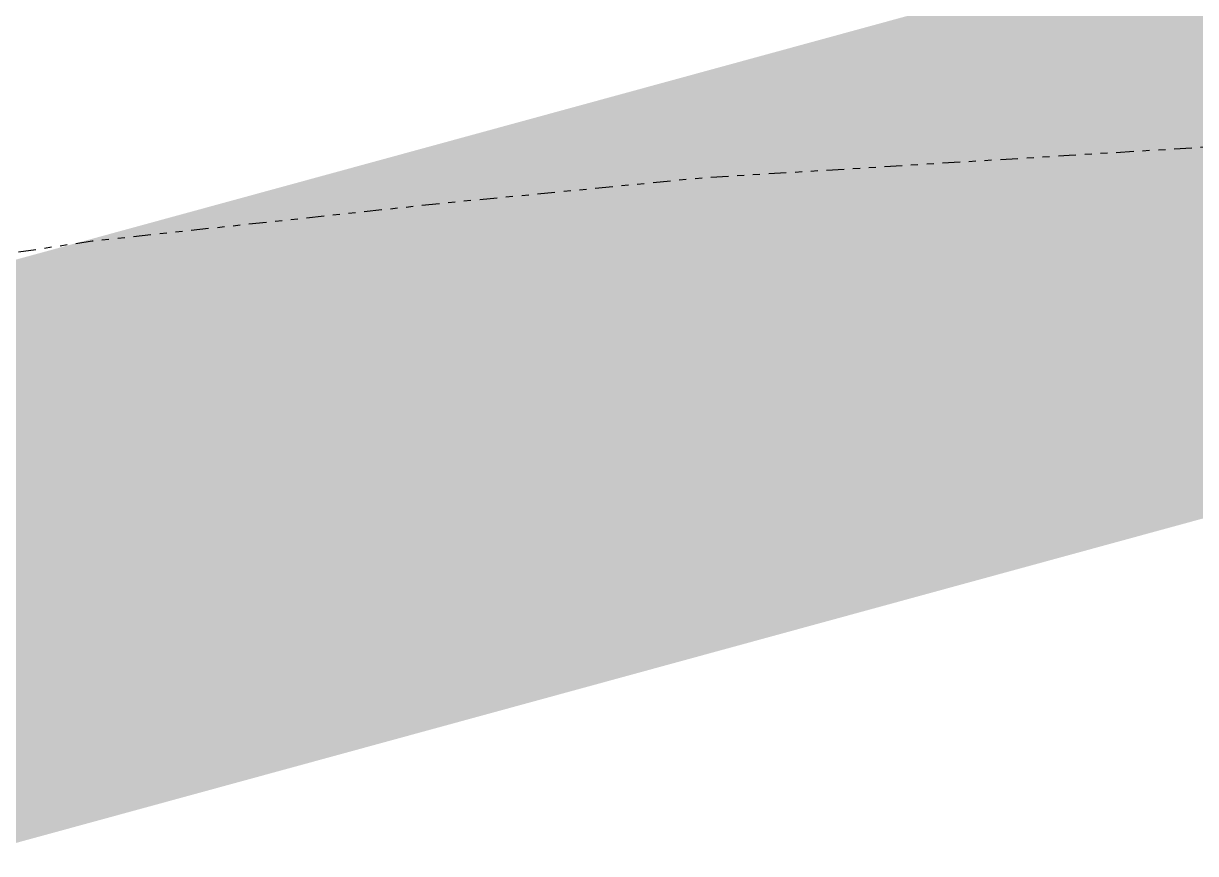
# Model space of a CAD drawing. Header units: feet. Extents: x 2175025 to 2179063, y 467811 to 470338.
# Drawn here: x 2176647.68 to 2176664.34, y 470146.85 to 470158.66 of the extents above; entities that cross this region are included whole.
import ezdxf

# ---------------------------------------------------------------- set-up
doc = ezdxf.new("R2010")
doc.units = ezdxf.units.FT
doc.header["$LTSCALE"] = 0.5
doc.header["$MEASUREMENT"] = 0
doc.linetypes.add('DIVIDE', pattern=[1.25, 0.5, -0.25, 0, -0.25, 0, -0.25])
doc.linetypes.add('HIDDEN', pattern=[0.375, 0.25, -0.125])
doc.layers.add('EC', color=35, linetype='DIVIDE')
doc.layers.add('LIMITS OF DISTURBANCE', color=1, linetype='HIDDEN')

msp = doc.modelspace()

# ---------------------------------------------------------------- linework, layer by layer
at = {"layer": 'EC', "color": 43, "elevation": 440, "flags": 128}
msp.add_lwpolyline([(2176758.7, 470233.645), (2176758.49, 470233.396), (2176757.008, 470231.167), (2176756.741, 470230.857), (2176755.34, 470228.661), (2176755.022, 470228.306), (2176753.643, 470226.189), (2176753.251, 470225.776), (2176751.888, 470223.784), (2176751.379, 470223.287), (2176750.045, 470221.482), (2176749.345, 470220.863), (2176748.077, 470219.326), (2176747.064, 470218.539), (2176745.933, 470217.375), (2176744.414, 470216.363), (2176743.547, 470215.706), (2176741.249, 470214.396), (2176740.028, 470213.722), (2176737.78, 470212.59), (2176737.462, 470212.404), (2176737.425, 470212.379), (2176734.422, 470210.843), (2176733.812, 470210.478), (2176731.386, 470209.301), (2176730.168, 470208.605), (2176728.338, 470207.704), (2176726.576, 470206.685), (2176725.267, 470205.994), (2176723.096, 470204.663), (2176722.16, 470204.113), (2176719.766, 470202.504), (2176719.002, 470201.989), (2176716.608, 470200.188), (2176715.773, 470199.531), (2176713.621, 470197.716), (2176712.449, 470196.617), (2176711.225, 470195.484), (2176710.744, 470194.886), (2176710.319, 470194.163), (2176709.691, 470193.592), (2176709.56, 470193.203), (2176708.883, 470192.365), (2176708.817, 470192.224), (2176708.798, 470192.187), (2176708.449, 470190.777), (2176708.355, 470190.471), (2176708.226, 470189.148), (2176708.14, 470188.597), (2176708.142, 470187.345), (2176708.089, 470186.609), (2176708.161, 470185.415), (2176708.102, 470184.577), (2176708.18, 470183.483), (2176707.906, 470182.69), (2176707.861, 470181.975), (2176706.601, 470180.543), (2176705.286, 470179.161), (2176704.669, 470178.248), (2176704.44, 470176.873), (2176704.387, 470176.412), (2176704.563, 470174.657), (2176704.628, 470174.366), (2176704.96, 470172.652), (2176705.157, 470172.204), (2176705.203, 470172.078), (2176706.239, 470169.819), (2176706.498, 470169.041), (2176707.115, 470167.517), (2176707.379, 470166.292), (2176707.635, 470165.359), (2176707.643, 470163.978), (2176707.652, 470163.403), (2176707.209, 470162.153), (2176706.922, 470161.748), (2176705.989, 470160.879), (2176700.164, 470159.584), (2176698.611, 470159.139), (2176691.334, 470158.287), (2176690.153, 470158.158), (2176682.776, 470157.683), (2176681.11, 470157.586), (2176674.314, 470157.321), (2176671.796, 470157.206), (2176665.859, 470156.978), (2176662.549, 470156.777), (2176657.335, 470156.457), (2176653.659, 470156.098), (2176648.661, 470155.559), (2176645.292, 470155.053), (2176639.75, 470154.057), (2176637.471, 470153.624), (2176630.812, 470151.653), (2176630.567, 470151.555), (2176630.51, 470151.537), (2176630.5, 470151.534), (2176630.191, 470151.369), (2176630.116, 470151.318)], dxfattribs=at)
at = {"layer": 'LIMITS OF DISTURBANCE', "ltscale": 200, "const_width": 8}
msp.add_lwpolyline([(2176797.219, 469466.695), (2176806.128, 469689.946), (2176810.632, 469858.218), (2176810.218, 469909.114), (2176812.162, 470012.134), (2176801.143, 470064.616), (2176786.236, 470120.338), (2176736.328, 470155.974), (2176694.136, 470163.88), (2176618.303, 470143.147), (2176523.673, 470126.3), (2176397.931, 470010.969), (2176406.942, 469910.422), (2176424.442, 469726.411), (2176390.09, 469704.381), (2176388.145, 469680.408), (2176412.775, 469662.266), (2176428.331, 469648.012), (2176463.979, 469598.121), (2176494.471, 469553.172), (2176511.971, 469500.69)], dxfattribs=at)

doc.saveas('drawing.dxf')
